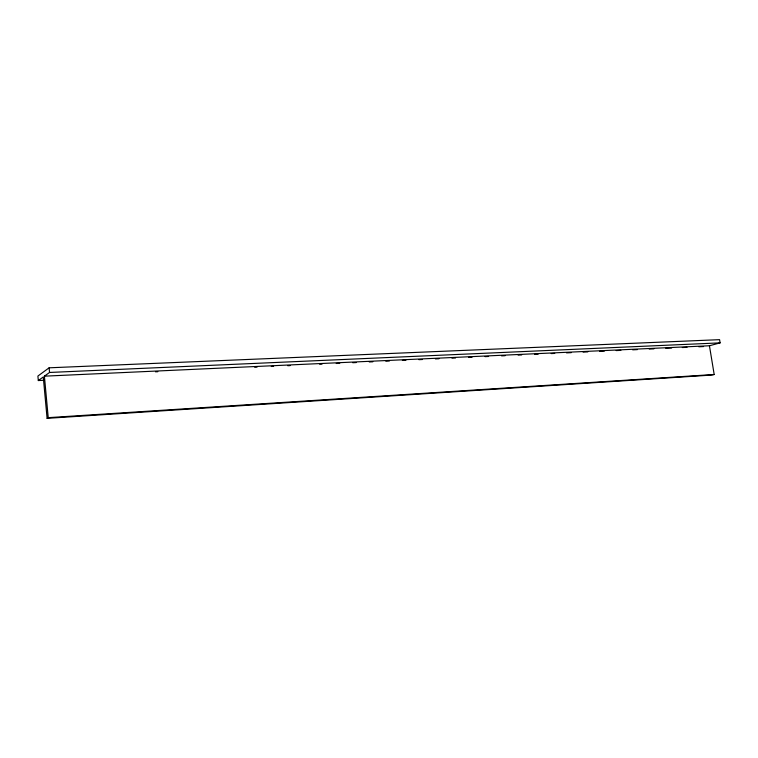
<?xml version="1.0" encoding="UTF-8"?>
<svg xmlns="http://www.w3.org/2000/svg" width="758" height="758" viewBox="0 0 758 758"><rect width="100%" height="100%" fill="white"/><g stroke="black" fill="none" stroke-linecap="round" stroke-linejoin="round"><path stroke-width="1.14" d="M38.317 380.554L43.272 376.982L47.091 418.34L48.228 417.667L44.4 376.167L709.441 345.762L720.1 342.872L719.569 339.66L49.118 367.81L37.9 376.044L38.317 380.554L44.22 380.27M44.4 376.167L49.554 372.462L720.1 342.872M709.441 345.762L714.188 374.49L711.838 375.058L47.091 418.34M48.228 417.667L714.188 374.49M155.485 371.808L157.853 371.704M254.707 367.242L257.076 367.128M271.25 366.474L273.61 366.37M287.784 365.716L290.143 365.602M319.677 364.247L322.036 364.134M336.211 363.48L339.755 363.319M352.745 362.722L356.288 362.561M369.288 361.964L372.832 361.793M385.822 361.196L389.366 361.035M402.356 360.438L405.9 360.277M418.89 359.671L422.433 359.51M435.433 358.913L438.977 358.752M451.967 358.155L455.511 357.984M468.501 357.388L472.044 357.226M485.044 356.63L488.588 356.468M501.578 355.862L505.122 355.701M518.112 355.104L521.656 354.943M534.646 354.346L538.189 354.175M551.189 353.579L554.733 353.418M566.539 352.868L571.267 352.659M583.082 352.11L587.801 351.892M599.616 351.352L604.344 351.134M616.15 350.584L620.878 350.367M632.684 349.826L637.412 349.609M649.227 349.059L653.946 348.851M665.761 348.301L671.664 348.026M682.295 347.543L687.023 347.325M698.838 346.776L703.557 346.558M49.118 367.81L49.554 372.462"/></g></svg>
